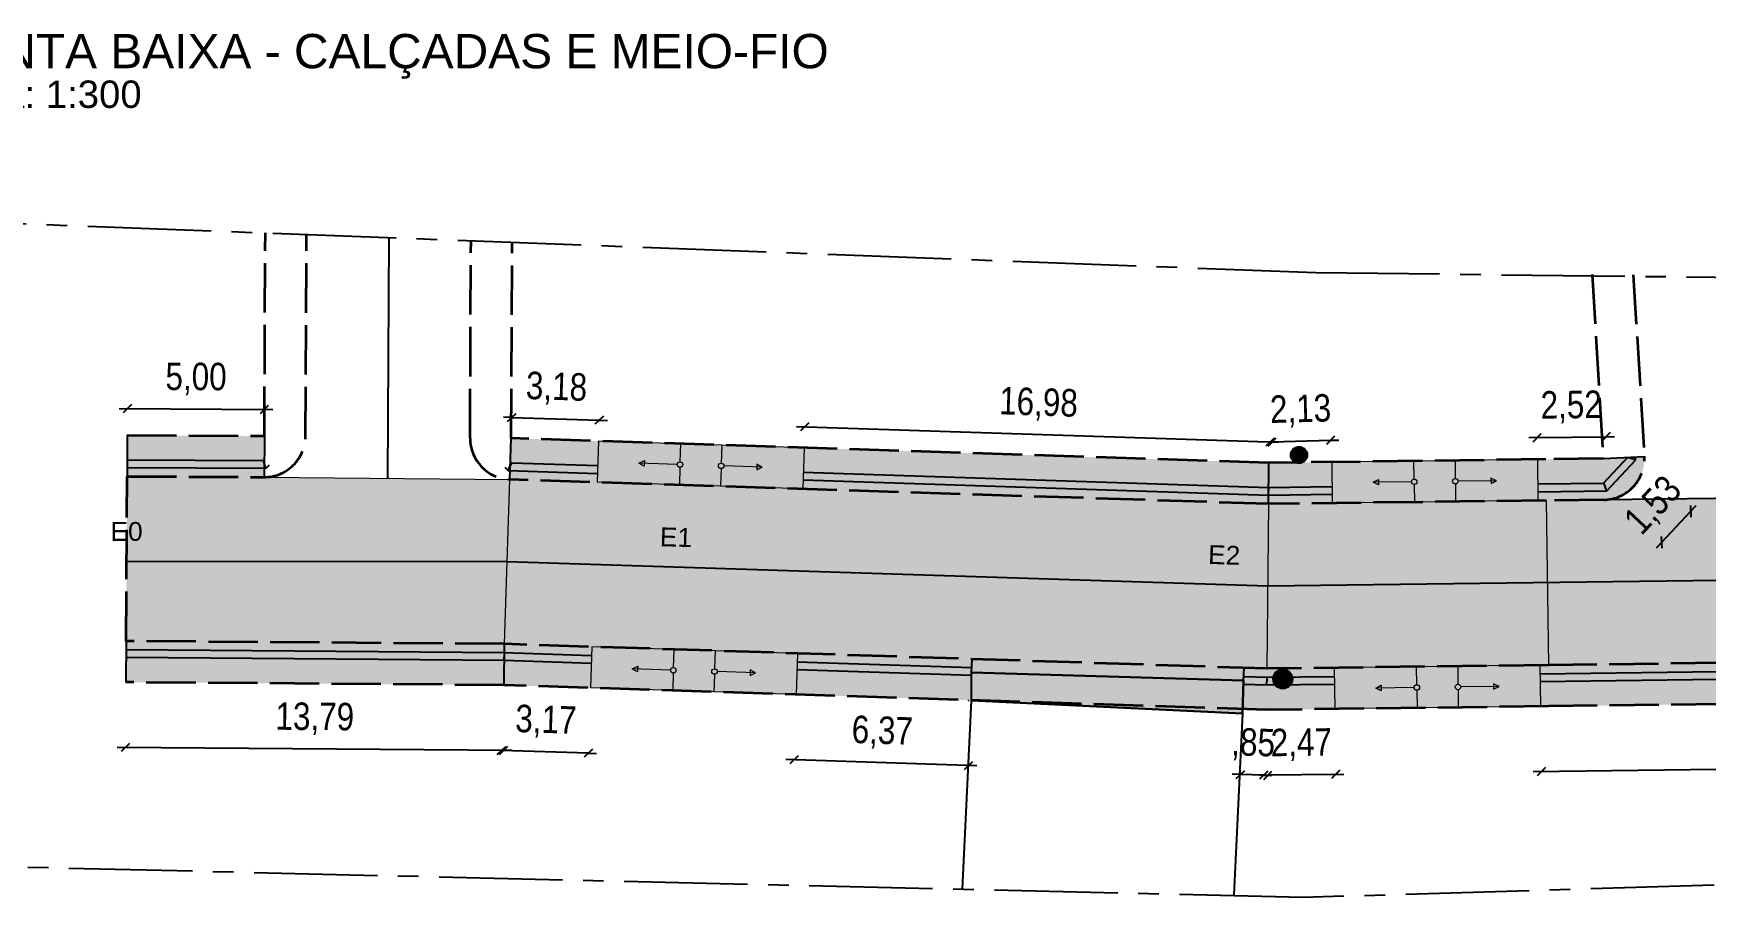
# Model space of a CAD drawing. Header units: feet. Extents: x 203667 to 205527, y 9204857 to 9205156.
# Drawn here: x 204544.8 to 204605.8, y 9205019.7 to 9205051.2 of the extents above; entities that cross this region are included whole.
import ezdxf

# ---------------------------------------------------------------- set-up
doc = ezdxf.new("R2010")
doc.units = ezdxf.units.FT
doc.header["$LTSCALE"] = 0.3
doc.header["$MEASUREMENT"] = 0
doc.linetypes.add('ACAD_ISO02W100', pattern=[15, 12, -3])
doc.linetypes.add('CENTER2', pattern=[1.125, 0.75, -0.125, 0.125, -0.125])
for name, color, linetype in [('_EIXO PROJETADO', 2, 'Continuous'), ('C-ROAD-CNTR-N', 92, 'Continuous'), ('CALÇADA', 3, 'Continuous'), ('Calçada Projetada', 20, 'Continuous'), ('cotas1', 7, 'Continuous'), ('Edificação Existente', 1, 'Continuous'), ('F-HZ-ESTACA', 98, 'Continuous'), ('L-tree', 102, 'Continuous'), ('Pavimento projetado', 51, 'Continuous'), ('PONTOS_SUBSTITUIDOS', 7, 'Continuous'), ('Poste e Rede Elétrica', 6, 'Continuous'), ('PST', 7, 'Continuous'), ('SINALIZACAO', 1, 'Continuous')]:
    doc.layers.add(name, color=color, linetype=linetype)
for name, color, linetype, lineweight in [('Alvenaria de 1 Vez', 6, 'ACAD_ISO02W100', 35), ('Cotas Acessibilidade', 5, 'Continuous', 25), ('Cotas Calçadas', 7, 'Continuous', 25), ('EDIF', 7, 'Continuous', 0), ('MEIO FIO PROJETADO', 7, 'ACAD_ISO02W100', 35), ('PENA015', 1, 'Continuous', 15)]:
    doc.layers.add(name, color=color, linetype=linetype, lineweight=lineweight)
doc.styles.add('Arial', font='arial.ttf')
doc.styles.add('Roman', font='arial.ttf', dxfattribs={"height": 2})
doc.styles.add('TARCISIO', font='swissci.ttf')
doc.dimstyles.new('Cota Piso Tatil', dxfattribs={"dimtxt": 1, "dimasz": 0.3, "dimexe": 1, "dimexo": 1, "dimgap": 0.5, "dimtad": 1, "dimzin": 4, "dimtxsty": 'TARCISIO', "dimblk": 'OBLIQUE', "dimcen": -2, "dimdle": 0.3, "dimse1": 1, "dimse2": 1, "dimclrd": 256, "dimclre": 256, "dimclrt": 5, "dimadec": 0, "dimazin": 0, "dimtfac": 1, "dimtix": 1, "dimtmove": 0, "dimatfit": 3, "dimldrblk": 'DOT', "dimfxl": 1, "dimlwd": -1, "dimlwe": -1, "dimarcsym": 0})

# ---------------------------------------------------------------- blocks, each defined once
blk = doc.blocks.new('r150')
at = {"linetype": 'Continuous'}
h = blk.add_hatch(color=4, dxfattribs=at)
h.dxf.hatch_style = 1
edge = h.paths.add_edge_path()
edge.add_arc((0, 0.907), 0.1, 180, 270, ccw=False)
edge.add_line((-0.1, 0.907), (-1.3, 0.907))
edge.add_line((-1.3, 0.907), (-1.3, 0.807))
edge.add_line((-1.3, 0.807), (-1.5, 0.907))
edge.add_line((-1.5, 0.907), (-1.3, 1.007))
edge.add_line((-1.3, 1.007), (-1.3, 0.907))
edge.add_line((-1.3, 0.907), (-0.1, 0.907))
edge.add_arc((0, 0.907), 0.1, 90, 180, ccw=False)
edge.add_line((0, 1.007), (0, 1.65))
edge.add_line((0, 1.65), (-3, 1.65))
edge.add_line((-3, 1.65), (-3, 0.15))
edge.add_line((-3, 0.15), (0, 0.15))
edge.add_line((0, 0.15), (0, 0.807))
edge = h.paths.add_edge_path()
edge.add_arc((1.5, 0.907), 0.1, 180, 270, ccw=False)
edge.add_arc((1.5, 0.907), 0.1, 90, 180, ccw=False)
edge.add_line((1.5, 1.007), (1.5, 1.65))
edge.add_line((1.5, 1.65), (0, 1.65))
edge.add_line((0, 1.65), (0, 1.007))
edge.add_arc((0, 0.907), 0.1, 0, 90, ccw=False)
edge.add_arc((0, 0.907), 0.1, -90, 0, ccw=False)
edge.add_line((0, 0.807), (0, 0.15))
edge.add_line((0, 0.15), (1.5, 0.15))
edge.add_line((1.5, 0.15), (1.5, 0.807))
edge = h.paths.add_edge_path()
edge.add_line((4.5, 1.65), (1.5, 1.65))
edge.add_line((1.5, 1.65), (1.5, 1.007))
edge.add_arc((1.5, 0.907), 0.1, 0, 90, ccw=False)
edge.add_line((1.6, 0.907), (2.8, 0.907))
edge.add_line((2.8, 0.907), (2.8, 1.007))
edge.add_line((2.8, 1.007), (3, 0.907))
edge.add_line((3, 0.907), (2.8, 0.807))
edge.add_line((2.8, 0.807), (2.8, 0.907))
edge.add_line((2.8, 0.907), (1.6, 0.907))
edge.add_arc((1.5, 0.907), 0.1, -90, 0, ccw=False)
edge.add_line((1.5, 0.807), (1.5, 0.15))
edge.add_line((1.5, 0.15), (4.5, 0.15))
edge.add_line((4.5, 0.15), (4.5, 1.65))
at = {"layer": 'PENA015', "color": 7}
for points in [[(-3, 0.15), (-3, 1.65)], [(-3, 1.65), (4.5, 1.65)], [(0, 1.007), (0, 1.65)], [(1.5, 1.007), (1.5, 1.65)], [(4.5, 0.15), (4.5, 1.65)], [(-1.3, 1.007), (-1.5, 0.907), (-1.3, 0.807)], [(-1.5, 0.907), (-0.1, 0.907)], [(-1.3, 0.807), (-1.3, 1.007)], [(0, 0.15), (0, 0.807)], [(1.5, 0.807), (1.5, 0.15)], [(1.6, 0.907), (3, 0.907)], [(2.8, 0.807), (2.8, 1.007)], [(2.8, 1.007), (3, 0.907), (2.8, 0.807)], [(-3, 0.15), (4.5, 0.15)]]:
    blk.add_lwpolyline(points, dxfattribs=at)
for centre in [(0, 0.907), (1.5, 0.907)]:
    blk.add_circle(centre, 0.1, dxfattribs=at)
blk = doc.blocks.new('_Oblique')
at = {"layer": 'cotas1', "color": 0, "lineweight": -2}
blk.add_line((-0.5, -0.5), (0.5, 0.5), dxfattribs=at)
blk = doc.blocks.new('*D406')
at = {"layer": 'Cotas Acessibilidade', "transparency": 16777216}
blk.add_line((204547.926, 9205037.482), (204553.526, 9205037.454), dxfattribs=at)
at = {"layer": 'Defpoints', "color": 0, "transparency": 16777216}
for p in [(204553.226, 9205037.456), (204548.215, 9205035.337, 0.057), (204553.215, 9205035.312, 0.057)]:
    blk.add_point(p, dxfattribs=at)
at = {"layer": 'Cotas Acessibilidade', "transparency": 16777216, "xscale": 0.3, "yscale": 0.3, "zscale": 0.3}
for p, rotation in [((204548.226, 9205037.481), 179.7164034217774), ((204553.226, 9205037.456), 359.7164034217773)]:
    blk.add_blockref('_Oblique', p, dxfattribs=dict(at, rotation=rotation))
at = {"layer": 'Cotas Acessibilidade', "color": 5, "transparency": 16777216, "insert": (204550.731, 9205038.563), "char_height": 1, "attachment_point": 5, "rotation": 359.7164, "style": 'TARCISIO'}
blk.add_mtext('5,00', dxfattribs=at)
blk = doc.blocks.new('_Dot')
at = {"color": 0, "linetype": 'ByBlock', "lineweight": -2}
blk.add_line((-0.5, 0), (-1, 0), dxfattribs=at)
at = {"color": 0, "linetype": 'ByBlock', "const_width": 0.5}
blk.add_lwpolyline([(-0.25, 0, 1), (0.25, 0, 1)], format="xyb", close=True, dxfattribs=at)
blk = doc.blocks.new('*D214')
at = {"layer": 'Cotas Acessibilidade', "transparency": 16777216}
for p, q in [((204562.245, 9205037.164), (204561.945, 9205037.173)), ((204562.245, 9205037.164), (204565.428, 9205037.061)), ((204565.428, 9205037.061), (204565.728, 9205037.051))]:
    blk.add_line(p, q, dxfattribs=at)
at = {"layer": 'Defpoints', "color": 0, "transparency": 16777216}
for p in [(204565.428, 9205037.061), (204562.183, 9205035.227, 0.11), (204565.365, 9205035.124, 0.11)]:
    blk.add_point(p, dxfattribs=at)
at = {"layer": 'Cotas Acessibilidade', "transparency": 16777216, "xscale": 0.3, "yscale": 0.3, "zscale": 0.3}
for p, rotation in [((204562.245, 9205037.164), 358.1454731698022), ((204565.428, 9205037.061), 178.1454731698022)]:
    blk.add_blockref('_Oblique', p, dxfattribs=dict(at, rotation=rotation))
at = {"layer": 'Cotas Acessibilidade', "color": 5, "transparency": 16777216, "insert": (204563.872, 9205038.207), "char_height": 1, "attachment_point": 5, "rotation": 358.14547, "style": 'TARCISIO'}
blk.add_mtext('3,18', dxfattribs=at)
blk = doc.blocks.new('*D215')
at = {"layer": 'Cotas Acessibilidade', "transparency": 16777216}
blk.add_line((204572.624, 9205036.828), (204590.197, 9205036.259), dxfattribs=at)
at = {"layer": 'Defpoints', "color": 0, "transparency": 16777216}
for p in [(204589.897, 9205036.268), (204572.861, 9205034.882, 0.055), (204589.834, 9205034.332, 0.055)]:
    blk.add_point(p, dxfattribs=at)
at = {"layer": 'Cotas Acessibilidade', "transparency": 16777216, "xscale": 0.3, "yscale": 0.3, "zscale": 0.3}
for p, rotation in [((204572.924, 9205036.818), 178.1454732222606), ((204589.897, 9205036.268), 358.1454732222606)]:
    blk.add_blockref('_Oblique', p, dxfattribs=dict(at, rotation=rotation))
at = {"layer": 'Cotas Acessibilidade', "color": 5, "transparency": 16777216, "insert": (204581.446, 9205037.638), "char_height": 1, "attachment_point": 5, "rotation": 358.14547, "style": 'TARCISIO'}
blk.add_mtext('16,98', dxfattribs=at)
blk = doc.blocks.new('*D216')
at = {"layer": 'Cotas Acessibilidade', "transparency": 16777216}
for p, q in [((204589.966, 9205036.27), (204589.666, 9205036.262)), ((204589.966, 9205036.27), (204592.099, 9205036.328)), ((204592.099, 9205036.328), (204592.399, 9205036.336))]:
    blk.add_line(p, q, dxfattribs=at)
at = {"layer": 'Defpoints', "color": 0, "transparency": 16777216}
for p in [(204592.099, 9205036.328), (204592.152, 9205034.361, 0.055), (204590.019, 9205034.304)]:
    blk.add_point(p, dxfattribs=at)
at = {"layer": 'Cotas Acessibilidade', "transparency": 16777216, "xscale": 0.3, "yscale": 0.3, "zscale": 0.3}
for p, rotation in [((204589.966, 9205036.27), 1.549207275452078), ((204592.099, 9205036.328), 181.5492072754521)]:
    blk.add_blockref('_Oblique', p, dxfattribs=dict(at, rotation=rotation))
at = {"layer": 'Cotas Acessibilidade', "color": 5, "transparency": 16777216, "insert": (204591.003, 9205037.395), "char_height": 1, "attachment_point": 5, "rotation": 1.54921, "style": 'TARCISIO'}
blk.add_mtext('2,13', dxfattribs=at)
blk = doc.blocks.new('*D217')
at = {"layer": 'Cotas Acessibilidade', "transparency": 16777216}
for p, q in [((204599.626, 9205036.426), (204599.326, 9205036.422)), ((204599.626, 9205036.426), (204602.145, 9205036.458)), ((204602.145, 9205036.458), (204602.445, 9205036.462))]:
    blk.add_line(p, q, dxfattribs=at)
at = {"layer": 'Defpoints', "color": 0, "transparency": 16777216}
for p in [(204602.145, 9205036.458), (204599.651, 9205034.456, 0.055), (204602.17, 9205034.489, 0.055)]:
    blk.add_point(p, dxfattribs=at)
at = {"layer": 'Cotas Acessibilidade', "transparency": 16777216, "xscale": 0.3, "yscale": 0.3, "zscale": 0.3}
for p, rotation in [((204599.626, 9205036.426), 0.7433672636867339), ((204602.145, 9205036.458), 180.7433672636867)]:
    blk.add_blockref('_Oblique', p, dxfattribs=dict(at, rotation=rotation))
at = {"layer": 'Cotas Acessibilidade', "color": 5, "transparency": 16777216, "insert": (204600.871, 9205037.538), "char_height": 1, "attachment_point": 5, "rotation": 0.74337, "style": 'TARCISIO'}
blk.add_mtext('2,52', dxfattribs=at)
blk = doc.blocks.new('*D218')
at = {"layer": 'Cotas Acessibilidade', "transparency": 16777216}
for p, q in [((204604.175, 9205032.614), (204605.223, 9205033.734)), ((204605.223, 9205033.734), (204605.428, 9205033.953)), ((204604.175, 9205032.614), (204603.97, 9205032.394))]:
    blk.add_line(p, q, dxfattribs=at)
at = {"layer": 'Defpoints', "color": 0, "transparency": 16777216}
for p in [(204603.219, 9205035.609, 0.055), (204602.17, 9205034.489, 0.055), (204605.223, 9205033.734)]:
    blk.add_point(p, dxfattribs=at)
at = {"layer": 'Cotas Acessibilidade', "transparency": 16777216, "xscale": 0.3, "yscale": 0.3, "zscale": 0.3}
for p, rotation in [((204605.223, 9205033.734), 226.9125496601094), ((204604.175, 9205032.614), 46.91254966010941)]:
    blk.add_blockref('_Oblique', p, dxfattribs=dict(at, rotation=rotation))
at = {"layer": 'Cotas Acessibilidade', "color": 5, "transparency": 16777216, "insert": (204603.899, 9205033.922), "char_height": 1, "attachment_point": 5, "rotation": 46.91255, "style": 'TARCISIO'}
blk.add_mtext('1,53', dxfattribs=at)
blk = doc.blocks.new('*D409')
at = {"layer": 'Cotas Acessibilidade', "transparency": 16777216}
blk.add_line((204645.108, 9205024.819), (204599.48, 9205024.243), dxfattribs=at)
at = {"layer": 'Defpoints', "color": 0, "transparency": 16777216}
for p in [(204644.767, 9205028.095, 0.057), (204599.739, 9205027.526, 0.056), (204599.78, 9205024.247)]:
    blk.add_point(p, dxfattribs=at)
at = {"layer": 'Cotas Acessibilidade', "transparency": 16777216, "xscale": 0.3, "yscale": 0.3, "zscale": 0.3}
for p, rotation in [((204644.808, 9205024.815), 0.7231702303088294), ((204599.78, 9205024.247), 180.7231702303088)]:
    blk.add_blockref('_Oblique', p, dxfattribs=dict(at, rotation=rotation))
at = {"layer": 'Cotas Acessibilidade', "color": 5, "transparency": 16777216, "insert": (204622.28, 9205025.627), "char_height": 1, "attachment_point": 5, "rotation": 0.72317, "style": 'TARCISIO'}
blk.add_mtext('45,03', dxfattribs=at)
blk = doc.blocks.new('*D221')
at = {"layer": 'Cotas Acessibilidade', "transparency": 16777216}
for p, q in [((204589.807, 9205024.121), (204589.507, 9205024.117)), ((204592.281, 9205024.152), (204589.807, 9205024.121)), ((204592.281, 9205024.152), (204592.581, 9205024.156))]:
    blk.add_line(p, q, dxfattribs=at)
at = {"layer": 'Defpoints', "color": 0, "transparency": 16777216}
for p in [(204589.766, 9205027.401, 0.057), (204592.24, 9205027.432, 0.057), (204589.807, 9205024.121)]:
    blk.add_point(p, dxfattribs=at)
at = {"layer": 'Cotas Acessibilidade', "transparency": 16777216, "xscale": 0.3, "yscale": 0.3, "zscale": 0.3}
for p, rotation in [((204589.807, 9205024.121), 0.7231702025534684), ((204592.281, 9205024.152), 180.7231702025535)]:
    blk.add_blockref('_Oblique', p, dxfattribs=dict(at, rotation=rotation))
at = {"layer": 'Cotas Acessibilidade', "color": 5, "transparency": 16777216, "insert": (204591.03, 9205025.232), "char_height": 1, "attachment_point": 5, "rotation": 0.72317, "style": 'TARCISIO'}
blk.add_mtext('2,47', dxfattribs=at)
blk = doc.blocks.new('*D410')
at = {"layer": 'Cotas Acessibilidade', "transparency": 16777216}
for p, q in [((204588.814, 9205024.153), (204588.514, 9205024.163)), ((204589.66, 9205024.126), (204588.814, 9205024.153)), ((204589.66, 9205024.126), (204589.959, 9205024.116))]:
    blk.add_line(p, q, dxfattribs=at)
at = {"layer": 'Defpoints', "color": 0, "transparency": 16777216}
for p in [(204588.92, 9205027.428, 0.057), (204589.766, 9205027.401, 0.057), (204588.814, 9205024.153)]:
    blk.add_point(p, dxfattribs=at)
at = {"layer": 'Cotas Acessibilidade', "transparency": 16777216, "xscale": 0.3, "yscale": 0.3, "zscale": 0.3}
for p, rotation in [((204588.814, 9205024.153), 358.1464993832411), ((204589.66, 9205024.126), 178.1464993832411)]:
    blk.add_blockref('_Oblique', p, dxfattribs=dict(at, rotation=rotation))
at = {"layer": 'Cotas Acessibilidade', "color": 5, "transparency": 16777216, "insert": (204589.272, 9205025.235), "char_height": 1, "attachment_point": 5, "rotation": 358.1465, "style": 'TARCISIO'}
blk.add_mtext(',85', dxfattribs=at)
blk = doc.blocks.new('*D411')
at = {"layer": 'Cotas Acessibilidade', "transparency": 16777216}
blk.add_line((204579.2, 9205024.464), (204572.231, 9205024.69), dxfattribs=at)
at = {"layer": 'Defpoints', "color": 0, "transparency": 16777216}
for p in [(204572.637, 9205027.963, 0.058), (204579.006, 9205027.756, 0.057), (204572.531, 9205024.68)]:
    blk.add_point(p, dxfattribs=at)
at = {"layer": 'Cotas Acessibilidade', "transparency": 16777216, "xscale": 0.3, "yscale": 0.3, "zscale": 0.3}
for p, rotation in [((204572.531, 9205024.68), 178.1454732260169), ((204578.9, 9205024.474), 358.1454732260169)]:
    blk.add_blockref('_Oblique', p, dxfattribs=dict(at, rotation=rotation))
at = {"layer": 'Cotas Acessibilidade', "color": 5, "transparency": 16777216, "insert": (204575.751, 9205025.672), "char_height": 1, "attachment_point": 5, "rotation": 358.14547, "style": 'TARCISIO'}
blk.add_mtext('6,37', dxfattribs=at)
blk = doc.blocks.new('*D222')
at = {"layer": 'Cotas Acessibilidade', "transparency": 16777216}
for p, q in [((204561.867, 9205025.027), (204561.567, 9205025.036)), ((204565.034, 9205024.924), (204561.867, 9205025.027)), ((204565.034, 9205024.924), (204565.334, 9205024.914))]:
    blk.add_line(p, q, dxfattribs=at)
at = {"layer": 'Defpoints', "color": 0, "transparency": 16777216}
for p in [(204561.973, 9205028.301, 0.057), (204565.141, 9205028.198, 0.057), (204561.867, 9205025.027)]:
    blk.add_point(p, dxfattribs=at)
at = {"layer": 'Cotas Acessibilidade', "transparency": 16777216, "xscale": 0.3, "yscale": 0.3, "zscale": 0.3}
for p, rotation in [((204561.867, 9205025.027), 358.1393243894686), ((204565.034, 9205024.924), 178.1393243894686)]:
    blk.add_blockref('_Oblique', p, dxfattribs=dict(at, rotation=rotation))
at = {"layer": 'Cotas Acessibilidade', "color": 5, "transparency": 16777216, "insert": (204563.486, 9205026.07), "char_height": 1, "attachment_point": 5, "rotation": 358.13932, "style": 'TARCISIO'}
blk.add_mtext('3,17', dxfattribs=at)
blk = doc.blocks.new('*D223')
at = {"layer": 'Cotas Acessibilidade', "transparency": 16777216}
blk.add_line((204562.248, 9205025.024), (204547.855, 9205025.135), dxfattribs=at)
at = {"layer": 'Defpoints', "color": 0, "transparency": 16777216}
for p in [(204548.18, 9205028.407, 0.057), (204561.973, 9205028.3, 0.057), (204548.155, 9205025.132)]:
    blk.add_point(p, dxfattribs=at)
at = {"layer": 'Cotas Acessibilidade', "transparency": 16777216, "xscale": 0.3, "yscale": 0.3, "zscale": 0.3}
for p, rotation in [((204548.155, 9205025.132), 179.5587409983487), ((204561.948, 9205025.026), 359.5587409983487)]:
    blk.add_blockref('_Oblique', p, dxfattribs=dict(at, rotation=rotation))
at = {"layer": 'Cotas Acessibilidade', "color": 5, "transparency": 16777216, "insert": (204555.06, 9205026.175), "char_height": 1, "attachment_point": 5, "rotation": 359.55874, "style": 'TARCISIO'}
blk.add_mtext('13,79', dxfattribs=at)

msp = doc.modelspace()

# ---------------------------------------------------------------- hatches: boundary and pattern name
at = {"layer": 'CALÇADA'}
h = msp.add_hatch(color=3, dxfattribs=at)
h.dxf.hatch_style = 1
h.paths.add_polyline_path([(204579.01, 9205027.861), (204579, 9205026.843), (204588.886, 9205026.375), (204588.925, 9205027.578)])
at = {"layer": 'Calçada Projetada'}
h = msp.add_hatch(color=256, dxfattribs=at)
h.dxf.hatch_style = 1
h.paths.add_polyline_path([(204553.213, 9205034.987), (204553.221, 9205036.487), (204548.221, 9205036.512), (204548.214, 9205035.012)])
h = msp.add_hatch(color=256, dxfattribs=at)
h.dxf.hatch_style = 1
h.paths.add_polyline_path([(204589.831, 9205034.007), (204589.846, 9205035.507), (204562.221, 9205036.402), (204562.172, 9205034.902)])
edge = h.paths.add_edge_path()
edge.add_arc((204590.948, 9205035.793), 0.301, -86.89807, -63.68493, ccw=False)
edge.add_arc((204590.948, 9205035.793), 0.301, -114.86873, -86.89807, ccw=False)
edge.add_line((204590.822, 9205035.52), (204589.846, 9205035.507))
edge.add_line((204589.846, 9205035.507), (204589.831, 9205034.007))
edge.add_line((204589.831, 9205034.007), (204599.961, 9205034.135))
edge.add_line((204599.961, 9205034.135), (204602.058, 9205034.161))
edge.add_arc((204602.04, 9205035.659), 1.498, 270.69057, 363.18191)
edge.add_line((204603.536, 9205035.742), (204602.04, 9205035.661))
edge.add_line((204602.04, 9205035.661), (204599.942, 9205035.635))
edge.add_line((204599.942, 9205035.635), (204591.082, 9205035.523))
h = msp.add_hatch(color=256, dxfattribs=at)
h.dxf.hatch_style = 1
h.paths.add_polyline_path([(204548.183, 9205029.012), (204548.176, 9205027.512), (204561.966, 9205027.406), (204561.978, 9205028.906), (204561.978, 9205028.906)])
h.paths.add_polyline_path([(204561.978, 9205028.906), (204561.966, 9205027.405), (204579, 9205026.854), (204579.01, 9205027.861), (204579.026, 9205028.354)])
h = msp.add_hatch(color=256, dxfattribs=at)
h.dxf.hatch_style = 1
h.paths.add_polyline_path([(204600.037, 9205028.135), (204589.772, 9205028.006), (204588.94, 9205028.033), (204588.925, 9205027.578), (204588.891, 9205026.533), (204589.757, 9205026.505), (204600.056, 9205026.635), (204613.07, 9205026.8), (204613.051, 9205028.3)])
h.paths.add_polyline_path([(204613.051, 9205028.3), (204613.07, 9205026.8), (204657.114, 9205027.356), (204657.058, 9205028.855)])
h = msp.add_hatch(color=256, dxfattribs=at)
h.dxf.hatch_style = 1
h.paths.add_polyline_path([(204579.026, 9205028.354), (204579.01, 9205027.861), (204588.925, 9205027.578), (204588.94, 9205028.033)])
at = {"layer": 'L-tree', "linetype": 'Continuous'}
h = msp.add_hatch(color=256, dxfattribs=at)
h.dxf.hatch_style = 1
h.paths.add_polyline_path([(204590.335, 9205027.976, 1), (204590.373, 9205027.274, 1)])
at = {"layer": 'Pavimento projetado', "lineweight": 20}
h = msp.add_hatch(color=256, dxfattribs=at)
h.dxf.hatch_style = 1
h.paths.add_polyline_path([(204562.075, 9205031.904), (204562.172, 9205034.902), (204553.213, 9205034.987), (204548.214, 9205035.012), (204548.198, 9205031.906)])
h.paths.add_polyline_path([(204561.978, 9205028.906), (204562.075, 9205031.904), (204548.198, 9205031.906), (204548.183, 9205029.012)])
h = msp.add_hatch(color=256, dxfattribs=at)
h.dxf.hatch_style = 1
h.paths.add_polyline_path([(204589.801, 9205031.006), (204589.831, 9205034.007), (204562.172, 9205034.902), (204562.075, 9205031.904)])
h.paths.add_polyline_path([(204589.772, 9205028.006), (204589.801, 9205031.006), (204562.075, 9205031.904), (204561.978, 9205028.915), (204561.978, 9205028.906)])
h = msp.add_hatch(color=256, dxfattribs=at)
h.dxf.hatch_style = 1
h.paths.add_polyline_path([(204599.999, 9205031.135), (204599.961, 9205034.135), (204589.831, 9205034.007), (204589.801, 9205031.006)])
h.paths.add_polyline_path([(204600.037, 9205028.135), (204599.999, 9205031.135), (204589.801, 9205031.006), (204589.772, 9205028.006)])
h.paths.add_polyline_path([(204613.051, 9205028.3), (204613.013, 9205031.299), (204599.999, 9205031.135), (204600.037, 9205028.135)])
h.paths.add_polyline_path([(204613.013, 9205031.299), (204612.976, 9205034.299), (204611.062, 9205034.275), (204602.058, 9205034.161), (204599.961, 9205034.135), (204599.999, 9205031.135)])
at = {"layer": 'Poste e Rede Elétrica', "linetype": 'ByBlock'}
h = msp.add_hatch(color=256, dxfattribs=at)
h.dxf.hatch_style = 1
h.paths.add_polyline_path([(204590.932, 9205036.093, 1), (204590.965, 9205035.492, 1)])

# ---------------------------------------------------------------- linework, layer by layer
at = {"layer": '_EIXO PROJETADO', "linetype": 'CENTER2', "ltscale": 20, "elevation": 0.057}
msp.add_lwpolyline([(204673.092, 9205041.509), (204673.549, 9205022.15), (204591.084, 9205019.664), (204539.479, 9205020.883), (204540.035, 9205044.387), (204591.574, 9205042.441)], close=True, dxfattribs=at)
at = {"layer": 'Alvenaria de 1 Vez', "ltscale": 0.5}
msp.add_line((204561.966, 9205027.406, 0.057), (204548.173, 9205027.512, 0.057), dxfattribs=at)
at = {"layer": 'Alvenaria de 1 Vez', "ltscale": 0.5, "elevation": 0.057}
for points in [[(204553.221, 9205036.487), (204553.258, 9205043.892)], [(204602.04, 9205035.661), (204599.942, 9205035.635), (204589.846, 9205035.507), (204562.221, 9205036.402), (204562.256, 9205043.56)], [(204601.63, 9205042.372), (204602.04, 9205035.661)], [(204548.221, 9205036.512), (204553.221, 9205036.487)], [(204613.07, 9205026.8), (204600.056, 9205026.635), (204589.757, 9205026.505), (204561.948, 9205027.406)]]:
    msp.add_lwpolyline(points, dxfattribs=at)
at = {"layer": 'C-ROAD-CNTR-N', "color": 98, "linetype": 'Continuous', "lineweight": -3, "elevation": 0.057, "flags": 128}
for points in [[(204557.757, 9205043.726), (204557.713, 9205034.965)], [(204669.448, 9205032.012), (204662.462, 9205031.923), (204589.801, 9205031.006), (204562.075, 9205031.904), (204548.195, 9205031.906)]]:
    msp.add_lwpolyline(points, dxfattribs=at)
at = {"layer": 'CALÇADA', "color": 3, "elevation": 0.057}
for points in [[(204579, 9205026.843), (204579.01, 9205027.861)], [(204579, 9205026.843), (204579.01, 9205027.861)], [(204588.925, 9205027.578), (204579.01, 9205027.861)], [(204588.925, 9205027.578), (204579.01, 9205027.861)], [(204588.886, 9205026.375), (204588.925, 9205027.578)], [(204588.886, 9205026.375), (204588.925, 9205027.578)]]:
    msp.add_lwpolyline(points, dxfattribs=at)
msp.add_lwpolyline([(204588.925, 9205027.578), (204588.886, 9205026.375), (204579, 9205026.843), (204579.01, 9205027.861)], close=True, dxfattribs=at)
msp.add_lwpolyline([(204588.925, 9205027.578), (204588.886, 9205026.375), (204579, 9205026.843), (204579.01, 9205027.861)], close=True, dxfattribs=at)
at = {"layer": 'Calçada Projetada'}
for p, q in [((204548.221, 9205036.512, 0.057), (204548.214, 9205035.012, 0.057)), ((204553.221, 9205036.487, 0.057), (204553.213, 9205034.987, 0.057)), ((204562.172, 9205034.902, 0.057), (204562.221, 9205036.402, 0.057)), ((204589.831, 9205034.007, 0.057), (204589.846, 9205035.507, 0.057)), ((204548.183, 9205029.012, 0.057), (204548.176, 9205027.511, 0.057)), ((204561.966, 9205027.406, 0.057), (204561.978, 9205028.902, 0.057)), ((204579.01, 9205027.861, 0.057), (204579.026, 9205028.354, 0.057)), ((204588.925, 9205027.578, 0.057), (204588.94, 9205028.033, 0.057))]:
    msp.add_line(p, q, dxfattribs=at)
at = {"layer": 'Cotas Acessibilidade', "color": 5}
for p, q in [((204548.217, 9205035.617, 0.057), (204553.173, 9205035.592, 0.057)), ((204553.173, 9205035.592, 0.057), (204553.217, 9205035.635, 0.057)), ((204553.173, 9205035.592, 0.057), (204553.23, 9205035.452, 0.057)), ((204562.193, 9205035.549, 0.11), (204562.234, 9205035.506, 0.11)), ((204602.048, 9205034.767, 0.055), (204602.932, 9205035.712, 0.055)), ((204602.17, 9205034.489, 0.055), (204603.219, 9205035.609, 0.055)), ((204602.932, 9205035.712, 0.055), (204602.935, 9205035.659, 0.055)), ((204602.932, 9205035.712, 0.055), (204603.075, 9205035.661, 0.055)), ((204603.219, 9205035.609, 0.055), (204603.075, 9205035.661, 0.055)), ((204603.219, 9205035.609, 0.055), (204603.215, 9205035.676, 0.055)), ((204548.215, 9205035.337, 0.057), (204553.288, 9205035.311, 0.057)), ((204553.288, 9205035.311, 0.057), (204553.23, 9205035.452, 0.057)), ((204553.288, 9205035.311, 0.057), (204553.414, 9205035.436, 0.057)), ((204561.991, 9205035.354, 0.11), (204562.112, 9205035.23, 0.11)), ((204562.112, 9205035.23, 0.11), (204562.173, 9205035.368, 0.11)), ((204562.112, 9205035.23, 0.11), (204565.365, 9205035.124, 0.11)), ((204562.234, 9205035.506, 0.11), (204562.173, 9205035.368, 0.11)), ((204562.234, 9205035.506, 0.11), (204565.374, 9205035.404, 0.11)), ((204572.87, 9205035.161, 0.055), (204589.837, 9205034.612, 0.055)), ((204572.861, 9205034.882, 0.055), (204589.834, 9205034.332, 0.055)), ((204589.834, 9205034.332, 0.055), (204589.835, 9205034.472, 0.055)), ((204589.834, 9205034.332, 0.055), (204592.152, 9205034.361, 0.055)), ((204589.837, 9205034.612, 0.055), (204589.835, 9205034.472, 0.055)), ((204589.837, 9205034.612, 0.055), (204592.149, 9205034.641, 0.055)), ((204599.648, 9205034.736, 0.055), (204602.048, 9205034.767, 0.055)), ((204599.652, 9205034.456, 0.055), (204602.17, 9205034.489, 0.055)), ((204602.048, 9205034.767, 0.055), (204602.109, 9205034.628, 0.055)), ((204602.17, 9205034.489, 0.055), (204602.109, 9205034.628, 0.055)), ((204561.96, 9205028.301, 0.057), (204548.18, 9205028.407, 0.057)), ((204561.965, 9205028.581, 0.057), (204548.182, 9205028.687, 0.057)), ((204561.96, 9205028.301, 0.057), (204561.962, 9205028.441, 0.057)), ((204565.141, 9205028.198, 0.057), (204561.96, 9205028.301, 0.057)), ((204561.965, 9205028.581, 0.057), (204561.962, 9205028.441, 0.057)), ((204565.15, 9205028.478, 0.057), (204561.965, 9205028.581, 0.057)), ((204579.015, 9205028.036, 0.057), (204572.646, 9205028.242, 0.057)), ((204644.763, 9205028.375, 0.057), (204599.735, 9205027.806, 0.057)), ((204579.006, 9205027.756, 0.057), (204572.637, 9205027.963, 0.057)), ((204589.768, 9205027.681, 0.057), (204588.929, 9205027.708, 0.057)), ((204589.768, 9205027.681, 0.057), (204589.767, 9205027.541, 0.057)), ((204592.236, 9205027.712, 0.057), (204589.768, 9205027.681, 0.057)), ((204644.767, 9205028.095, 0.057), (204599.739, 9205027.526, 0.057)), ((204589.766, 9205027.401, 0.057), (204588.92, 9205027.428, 0.057)), ((204589.766, 9205027.401, 0.057), (204589.767, 9205027.541, 0.057)), ((204592.24, 9205027.432, 0.057), (204589.766, 9205027.401, 0.057))]:
    msp.add_line(p, q, dxfattribs=at)
at = {"layer": 'Cotas Acessibilidade'}
msp.add_line((204602.04, 9205035.661, 0.057), (204603.537, 9205035.742, 0.057), dxfattribs=at)
at = {"layer": 'Cotas Calçadas'}
msp.add_line((204611.062, 9205034.275, 0.057), (204602.058, 9205034.161, 0.057), dxfattribs=at)
at = {"layer": 'EDIF'}
for p in [(204578.895, 9205026.848, 0.057), (204578.895, 9205026.848, 0.057), (204578.895, 9205026.848, 0.057), (204588.886, 9205026.375, 0.057), (204588.886, 9205026.375, 0.057), (204588.886, 9205026.375, 0.057)]:
    msp.add_point(p, dxfattribs=at)
at = {"layer": 'Edificação Existente', "color": 1, "elevation": 0.057}
msp.add_lwpolyline([(204578.675, 9205019.984), (204579, 9205026.843), (204588.886, 9205026.375), (204588.572, 9205019.758)], dxfattribs=at)
at = {"layer": 'L-tree', "linetype": 'Continuous'}
msp.add_circle((204590.354, 9205027.625, 0.057), 0.351, dxfattribs=at)
at = {"layer": 'MEIO FIO PROJETADO', "color": 1, "ltscale": 0.5}
msp.add_line((204548.183, 9205029.012, 0.057), (204548.214, 9205035.012, 0.057), dxfattribs=at)
at = {"layer": 'MEIO FIO PROJETADO', "ltscale": 0.5}
msp.add_line((204561.978, 9205028.906, 0.057), (204548.184, 9205029.012, 0.057), dxfattribs=at)
at = {"layer": 'MEIO FIO PROJETADO', "ltscale": 0.5, "elevation": 0.057}
for points in [[(204548.214, 9205035.012), (204553.213, 9205034.987, 0.414214), (204554.721, 9205036.479), (204554.757, 9205043.837)], [(204603.537, 9205035.753, -0.428468), (204602.058, 9205034.161), (204599.961, 9205034.135), (204589.831, 9205034.007), (204562.172, 9205034.902, -0.406206), (204560.721, 9205036.409), (204560.756, 9205043.615)]]:
    msp.add_lwpolyline(points, format="xyb", dxfattribs=at)
for points in [[(204603.133, 9205042.356), (204603.537, 9205035.753)], [(204613.051, 9205028.3), (204600.037, 9205028.135), (204589.772, 9205028.006), (204561.978, 9205028.906)]]:
    msp.add_lwpolyline(points, dxfattribs=at)
at = {"layer": 'Pavimento projetado', "lineweight": 20}
for p, q in [((204553.213, 9205034.987, 0.057), (204562.172, 9205034.902, 0.057)), ((204561.978, 9205028.906, 0.057), (204562.172, 9205034.902, 0.057)), ((204589.831, 9205034.007, 0.057), (204589.772, 9205028.006, 0.057)), ((204599.961, 9205034.135, 0.057), (204600.037, 9205028.135, 0.057))]:
    msp.add_line(p, q, dxfattribs=at)
at = {"layer": 'PONTOS_SUBSTITUIDOS'}
msp.add_point((204590.962, 9205035.71, 0.057), dxfattribs=at)
at = {"layer": 'Poste e Rede Elétrica', "linetype": 'ByBlock'}
msp.add_circle((204590.948, 9205035.793, 0.057), 0.301, dxfattribs=at)
at = {"layer": 'PST'}
msp.add_point((204590.962, 9205035.71, 0.057), dxfattribs=at)
msp.add_point((204590.962, 9205035.71, 0.057), dxfattribs=at)

# ---------------------------------------------------------------- block references
at = {"layer": 'SINALIZACAO', "extrusion": (1.95987e-10, 6.05293e-09, 1), "rotation": 178.1454732231169}
for p in [(204569.906, 9205036.303, 0.056), (204569.663, 9205028.807, 0.058)]:
    msp.add_blockref('r150', p, dxfattribs=at)
at = {"layer": 'SINALIZACAO', "extrusion": (-7.64363e-11, 6.05562e-09, 1), "rotation": 180.7231702322931}
for p in [(204596.635, 9205035.743, 0.053), (204596.73, 9205028.244, 0.056)]:
    msp.add_blockref('r150', p, dxfattribs=at)

# ---------------------------------------------------------------- texts
at = {"linetype": 'Continuous', "style": 'Roman'}
for s, height, p in [('PLANTA BAIXA - CALÇADAS E MEIO-FIO', 1.25, (204540.327, 9205049.887)), ('Escala: 1:300', 1, (204540.282, 9205048.441))]:
    msp.add_text(s, height=height, dxfattribs=at).set_placement(p)
at = {"layer": 'F-HZ-ESTACA', "color": 98, "linetype": 'Continuous', "lineweight": -3, "char_height": 0.6858, "attachment_point": 8, "style": 'Arial'}
for s, insert, rotation in [('{\\fArial|b0|i0|c0|p2;E0}', (204548.198, 9205032.654, 0.057), 359.99097), ('{\\fArial|b0|i0|c0|p2;E1}', (204568.219, 9205032.453, 0.057), 358.14547), ('{\\fArial|b0|i0|c0|p2;E2}', (204588.208, 9205031.806, 0.057), 358.14547)]:
    msp.add_mtext(s, dxfattribs=dict(at, insert=insert, rotation=rotation))

# ---------------------------------------------------------------- dimensions: what is measured, and where the dimension line sits
at = {"layer": 'Cotas Acessibilidade'}
for p1, p2, distance, picture, middle in [((204548.215, 9205035.337, 0.057), (204553.215, 9205035.312, 0.057), 2.144, '*D406', (204550.731, 9205038.563)), ((204562.183, 9205035.227, 0.11), (204565.365, 9205035.124, 0.11), 1.937, '*D214', (204563.872, 9205038.207)), ((204572.861, 9205034.882, 0.055), (204589.834, 9205034.332, 0.055), 1.937, '*D215', (204581.446, 9205037.638)), ((204590.019, 9205034.304), (204592.152, 9205034.361, 0.055), 1.967, '*D216', (204591.003, 9205037.395)), ((204599.651, 9205034.456, 0.055), (204602.17, 9205034.489, 0.055), 1.97, '*D217', (204600.871, 9205037.538)), ((204602.17, 9205034.489, 0.055), (204603.219, 9205035.609, 0.055), -2.745, '*D218', (204603.899, 9205033.922)), ((204561.973, 9205028.3, 0.057), (204548.18, 9205028.407, 0.057), 3.274, '*D223', (204555.06, 9205026.175)), ((204565.141, 9205028.198, 0.057), (204561.973, 9205028.301, 0.057), 3.276, '*D222', (204563.486, 9205026.07)), ((204579.006, 9205027.756, 0.057), (204572.637, 9205027.963, 0.058), 3.284, '*D411', (204575.751, 9205025.672)), ((204644.767, 9205028.095, 0.057), (204599.739, 9205027.526, 0.056), 3.28, '*D409', (204622.28, 9205025.627)), ((204589.766, 9205027.401, 0.057), (204588.92, 9205027.428, 0.057), 3.277, '*D410', (204589.272, 9205025.235)), ((204592.24, 9205027.432, 0.057), (204589.766, 9205027.401, 0.057), 3.28, '*D221', (204591.03, 9205025.232))]:
    dim = msp.add_aligned_dim(p1=p1, p2=p2, distance=distance, dimstyle='Cota Piso Tatil', dxfattribs=at)
    dim.commit()
    dim.dimension.update_dxf_attribs({"geometry": picture, "text_midpoint": middle})

doc.saveas('drawing.dxf')
